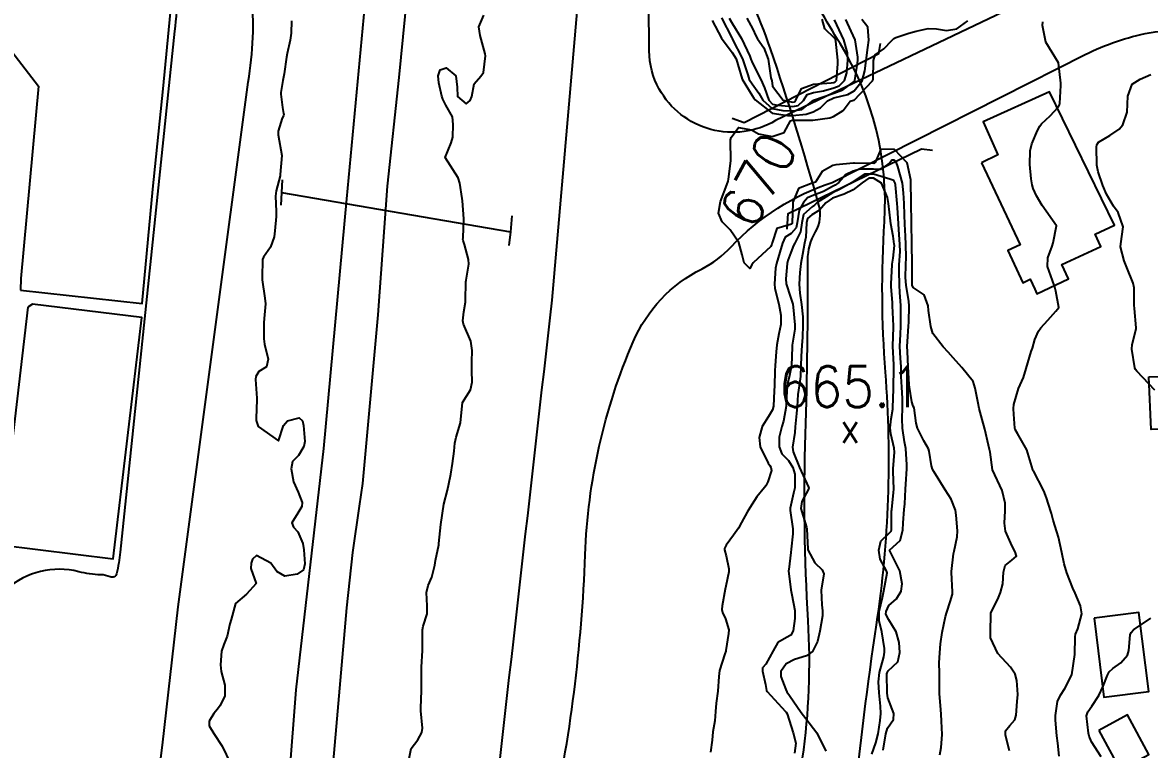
# Model space of a CAD drawing. Header units: metres. Extents: x 298520 to 308411, y 7433745 to 7450750.
# Drawn here: x 300379 to 300489.4, y 7445862.3 to 7445933.6 of the extents above; entities that cross this region are included whole.
import ezdxf
from ezdxf.enums import TextEntityAlignment as Align

# ---------------------------------------------------------------- set-up
doc = ezdxf.new("R2010")
doc.units = ezdxf.units.M
doc.header["$LTSCALE"] = 10
for name, color, linetype in [('Cotas', 45, 'Continuous'), ('Curvas de Nivel 1m', 11, 'Continuous'), ('Curvas de Nivel 5m', 15, 'Continuous'), ('Edificações', 30, 'Continuous'), ('Hidrografia', 140, 'Continuous'), ('Linha Férrea', 251, 'TRACKS'), ('Pontes e viadutos', 190, 'Continuous'), ('Pontos Cotados', 45, 'Continuous'), ('Pórtico', 62, 'Continuous'), ('Vias Primárias', 230, 'Continuous')]:
    doc.layers.add(name, color=color, linetype=linetype)
doc.styles.add('Style-STANDARD', font='STANDARD.shx')
doc.linetypes.add('TRACKS', pattern='A,0.15,[130,ltypeshp.shx,S=0.25,R=0,X=0,Y=0],0.15', length=0.3)

# ---------------------------------------------------------------- blocks, each defined once
blk = doc.blocks.new('ELVTXT_19')
at = {"layer": 'Pontos Cotados', "linetype": 'Continuous', "style": 'Style-STANDARD'}
for s, height, p in [('665.1', 4, (0, 4)), ('x', 3, (0, 0))]:
    blk.add_text(s, height=height, dxfattribs=at).set_placement(p, align=Align.MIDDLE_CENTER)

msp = doc.modelspace()

# ---------------------------------------------------------------- linework, layer by layer
at = {"layer": 'Curvas de Nivel 1m', "flags": 128}
for points, elevation in [([(300416.81, 7445861.25), (300417.04, 7445862.4), (300417.68, 7445863.25), (300418.09, 7445863.99), (300418.14, 7445864.39), (300417.99, 7445866.11), (300417.98, 7445866.39), (300418.06, 7445868.06), (300418.06, 7445868.39), (300418.03, 7445870.12), (300418.04, 7445870.39), (300418.15, 7445872.02), (300418.16, 7445872.39), (300418.15, 7445874.04), (300418.21, 7445874.39), (300418.59, 7445875.62), (300418.61, 7445876.38), (300418.54, 7445877.7), (300418.7, 7445878.38), (300419.06, 7445879.19), (300419.36, 7445880.38), (300419.43, 7445880.83), (300419.73, 7445882.37), (300419.76, 7445882.52), (300419.93, 7445884.37), (300420.25, 7445886.37), (300420.58, 7445887.75), (300420.74, 7445888.36), (300420.93, 7445889.29), (300421.09, 7445890.35), (300421.24, 7445891.57), (300421.3, 7445892.35), (300421.44, 7445892.94), (300421.86, 7445894.34), (300422.07, 7445896.34), (300422.85, 7445897.57), (300423.02, 7445898.33), (300422.99, 7445899.46), (300422.99, 7445900.33), (300423.02, 7445901.44), (300422.87, 7445902.33), (300422.17, 7445904.01), (300422.1, 7445904.34), (300422.18, 7445905.23), (300422.35, 7445906.18), (300422.37, 7445906.34), (300422.4, 7445908.15), (300422.42, 7445908.34), (300422.69, 7445909.88), (300422.66, 7445910.34), (300422.26, 7445911.82), (300422.14, 7445912.22), (300422.11, 7445912.34), (300422.12, 7445912.49), (300422.19, 7445914.34), (300422.06, 7445916.09), (300422.03, 7445916.34), (300421.81, 7445917.83), (300421.63, 7445918.35), (300420.36, 7445920.36), (300420.95, 7445921.78), (300421.1, 7445922.35), (300421.16, 7445923.59), (300421.09, 7445924.35), (300420.42, 7445925.48), (300420.12, 7445926.06), (300420.03, 7445926.37), (300419.76, 7445927.68), (300419.68, 7445928.37), (300419.88, 7445928.95), (300420.46, 7445929.16), (300421.41, 7445928.35), (300421.54, 7445927.25), (300421.58, 7445926.35), (300422.43, 7445925.6), (300422.83, 7445925.93), (300422.97, 7445926.33), (300423.2, 7445927.58), (300423.87, 7445928.33), (300424.11, 7445928.68), (300424.32, 7445930.32), (300424.28, 7445930.52), (300423.78, 7445932.33), (300423.67, 7445933.17), (300424.15, 7445934.32)], 669), ([(300405.3, 7445933.76), (300405.27, 7445932.54), (300405.17, 7445931.87), (300404.88, 7445930.55), (300404.83, 7445930.2), (300404.58, 7445928.56), (300404.45, 7445927.9), (300404.26, 7445926.74), (300404.26, 7445926.56), (300404.42, 7445925.25), (300404.53, 7445924.68), (300404.55, 7445924.56), (300404.52, 7445924.45), (300404.41, 7445924.21), (300404.01, 7445922.94), (300404, 7445922.56), (300404.36, 7445920.56), (300404.21, 7445918.68), (300404.19, 7445918.56), (300403.79, 7445917.1), (300403.73, 7445916.57), (300403.8, 7445915.06), (300403.81, 7445914.56), (300403.69, 7445913.15), (300403.6, 7445912.57), (300403.25, 7445911.57), (300402.56, 7445910.58), (300402.46, 7445910.36), (300402.42, 7445908.58), (300402.43, 7445908.37), (300402.7, 7445906.57), (300402.77, 7445905.99), (300402.62, 7445904.58), (300402.6, 7445904.15), (300402.61, 7445902.58), (300402.67, 7445902.04), (300403.01, 7445900.57), (300402.85, 7445899.84), (300402.11, 7445899.38), (300401.81, 7445898.87), (300401.78, 7445898.58), (300401.91, 7445896.75), (300401.92, 7445896.58), (300401.86, 7445894.78), (300401.86, 7445894.58), (300402.04, 7445893.97), (300404.02, 7445892.56), (300404.52, 7445894.08), (300404.93, 7445894.55), (300406.06, 7445894.84), (300406.4, 7445894.53), (300406.5, 7445894.07), (300406.6, 7445892.52), (300406.53, 7445892.01), (300406.01, 7445891.12), (300405.42, 7445890.54), (300405.29, 7445889.84), (300405.51, 7445888.54), (300405.97, 7445887.55), (300406.34, 7445886.53), (300406.33, 7445886.15), (300405.94, 7445885.47), (300405.35, 7445884.54), (300405.5, 7445884.11), (300405.92, 7445883.64), (300406.43, 7445882.52), (300406.53, 7445881.9), (300406.61, 7445880.52), (300406.49, 7445879.91), (300405.87, 7445879.51), (300404.64, 7445879.31), (300403.87, 7445879.76), (300403.28, 7445880.57), (300401.89, 7445881.34), (300401.5, 7445880.97), (300401.36, 7445880.59), (300401.33, 7445880.04), (300401.86, 7445878.58), (300400.89, 7445877.55), (300399.83, 7445876.61), (300399.39, 7445875.04), (300399.28, 7445874.62), (300399, 7445873.42), (300398.68, 7445872.62), (300398.45, 7445871.95), (300398.34, 7445870.62), (300398.43, 7445869.95), (300398.76, 7445868.62), (300398.77, 7445867.58), (300398.31, 7445866.62), (300398.06, 7445866.27), (300397.71, 7445865.84), (300397.23, 7445865.1), (300397.25, 7445864.63), (300397.69, 7445863.87), (300398.52, 7445862.62), (300399.32, 7445860.94)], 669), ([(300446.52, 7445933.79), (300447.44, 7445932.04), (300448.49, 7445930.65), (300448.87, 7445930.03), (300449.04, 7445929.46), (300449.45, 7445928.02), (300450.44, 7445926.44), (300450.61, 7445926.18), (300450.74, 7445926.01), (300452.41, 7445924.71), (300453.91, 7445924.46), (300454.41, 7445924.48), (300455.75, 7445924.61), (300456.42, 7445924.82), (300457.14, 7445925.21), (300457.84, 7445925.92), (300458.44, 7445926.19), (300459.81, 7445926.53), (300460.44, 7445926.9), (300461.22, 7445927.88), (300461.5, 7445928.84), (300461.6, 7445929.87), (300461.78, 7445931.15), (300461.87, 7445931.87), (300461.77, 7445933.12), (300461.18, 7445933.88)], 669), ([(300447.45, 7445934.04), (300448.45, 7445932.09), (300448.48, 7445932.03), (300448.5, 7445931.99), (300449.5, 7445930.02), (300450.01, 7445928.47), (300450.16, 7445928.01), (300450.45, 7445927.58), (300451.1, 7445926.66), (300451.49, 7445925.99), (300452.42, 7445925.15), (300453.44, 7445924.95), (300454.42, 7445924.92), (300455.3, 7445925.07), (300456.41, 7445925.94), (300456.46, 7445925.97), (300458.44, 7445926.65), (300459.34, 7445927), (300460.45, 7445927.79), (300460.51, 7445927.89), (300460.76, 7445929.61), (300460.79, 7445929.89), (300460.8, 7445930.2), (300460.53, 7445931.89), (300460.53, 7445931.91), (300460.5, 7445931.95), (300459.63, 7445933.9)], 668), ([(300448.18, 7445934.03), (300448.52, 7445933.45), (300449.41, 7445932.02), (300450.22, 7445930.28), (300450.32, 7445930.01), (300450.48, 7445929.61), (300451.28, 7445928), (300451.65, 7445927.2), (300452.07, 7445925.99), (300452.43, 7445925.59), (300452.93, 7445925.47), (300454.42, 7445925.36), (300454.94, 7445925.44), (300455.46, 7445925.95), (300455.84, 7445926.54), (300456.44, 7445926.74), (300457.42, 7445926.9), (300458.45, 7445927.19), (300458.96, 7445927.39), (300459.49, 7445927.9), (300459.71, 7445928.65), (300459.81, 7445929.9), (300459.77, 7445930.62), (300459.43, 7445931.9), (300458.52, 7445933.86)], 667), ([(300449.93, 7445934.02), (300450.51, 7445932.95), (300450.79, 7445932.29), (300450.97, 7445932), (300451.6, 7445931.1), (300452.02, 7445929.99), (300452.26, 7445928.17), (300452.34, 7445927.98), (300452.36, 7445927.89), (300452.45, 7445927.35), (300453.49, 7445925.97), (300454.43, 7445925.78), (300454.59, 7445925.8), (300454.72, 7445925.96), (300455.27, 7445927.13), (300456.45, 7445927.53), (300458.2, 7445927.67), (300458.45, 7445927.72), (300458.58, 7445927.78), (300458.7, 7445927.91), (300458.84, 7445929.55), (300458.83, 7445929.91), (300458.65, 7445931.76), (300458.61, 7445931.91), (300458.5, 7445932.06), (300457.56, 7445932.97), (300457.32, 7445933.92)], 666), ([(300480.54, 7445861.64), (300480.39, 7445862.93), (300480.29, 7445863.64), (300480.18, 7445865.17), (300480.18, 7445865.65), (300480.36, 7445867.01), (300480.66, 7445867.64), (300481.09, 7445868.29), (300481.76, 7445869.63), (300482.07, 7445871.63), (300482.09, 7445873.34), (300482.13, 7445873.63), (300482.34, 7445874.14), (300482.75, 7445875.62), (300482.61, 7445876.39), (300482.08, 7445877.63), (300481.86, 7445878.14), (300481.27, 7445879.64), (300481.01, 7445880.52), (300480.79, 7445881.64), (300480.45, 7445883.12), (300480.29, 7445883.65), (300479.94, 7445884.78), (300479.76, 7445885.46), (300479.7, 7445885.65), (300479.28, 7445886.98), (300479.03, 7445887.66), (300478, 7445889.62), (300477.97, 7445889.68), (300477.95, 7445889.73), (300477.36, 7445891.69), (300476.44, 7445893.3), (300476.2, 7445893.7), (300476.17, 7445893.82), (300476.07, 7445895.19), (300476.04, 7445895.7), (300476.04, 7445895.73), (300476.08, 7445896.12), (300476.55, 7445897.69), (300477.03, 7445898.77), (300477.3, 7445899.68), (300477.79, 7445901.33), (300477.91, 7445901.67), (300478.15, 7445902.51), (300478.49, 7445903.33), (300478.72, 7445903.66), (300479.41, 7445904.42), (300480.19, 7445905.29), (300480.37, 7445905.47), (300480.5, 7445905.65), (300480.21, 7445907.25), (300480.1, 7445907.65), (300480.02, 7445907.85), (300479.38, 7445909.66), (300479.41, 7445910.5), (300479.83, 7445911.65), (300479.94, 7445911.98), (300480.28, 7445913.65), (300478.86, 7445915.66), (300478.32, 7445916.6), (300477.98, 7445917.33), (300477.88, 7445917.68), (300477.77, 7445918.25), (300477.64, 7445919.68), (300477.7, 7445921.01), (300477.86, 7445921.68), (300478.4, 7445923), (300478.63, 7445923.44), (300478.8, 7445923.67), (300479.63, 7445924.44), (300480.43, 7445925.28), (300480.56, 7445925.52), (300480.59, 7445925.65), (300480.68, 7445927.41), (300480.7, 7445927.65), (300480.47, 7445929.65), (300479.21, 7445931.66), (300478.89, 7445933.29), (300478.94, 7445933.67)], 671), ([(300489.89, 7445897.53), (300488.12, 7445899.39), (300488, 7445899.56), (300487.95, 7445899.74), (300487.65, 7445901.56), (300487.69, 7445902.03), (300488.07, 7445903.56), (300488.08, 7445903.65), (300487.9, 7445905.56), (300487.89, 7445905.87), (300487.86, 7445907.56), (300487.77, 7445908.02), (300487.16, 7445909.57), (300486.88, 7445910.21), (300486.53, 7445911.58), (300486.58, 7445911.89), (300486.81, 7445913.57), (300486.3, 7445914.95), (300485.86, 7445915.58), (300485.16, 7445916.76), (300484.8, 7445917.6), (300484.35, 7445918.96), (300484.23, 7445919.6), (300484.18, 7445921.4), (300484.21, 7445921.6), (300484.39, 7445921.86), (300485.48, 7445922.5), (300486.4, 7445923.14), (300486.77, 7445923.57), (300487.2, 7445924.79), (300487.23, 7445925.57), (300487.24, 7445926.36), (300487.67, 7445927.56), (300488.46, 7445928.03), (300489.52, 7445928.48)], 672), ([(300468.83, 7445861.78), (300468.95, 7445862.51), (300469.07, 7445863.78), (300469.01, 7445865.08), (300468.97, 7445865.78), (300468.89, 7445866.62), (300468.79, 7445867.78), (300468.81, 7445868.84), (300468.8, 7445869.78), (300468.78, 7445870.79), (300468.84, 7445871.78), (300468.91, 7445872.67), (300469.05, 7445873.78), (300469.4, 7445875.34), (300469.51, 7445875.77), (300469.84, 7445876.78), (300470.07, 7445877.55), (300470.09, 7445877.77), (300469.99, 7445879.66), (300469.99, 7445879.77), (300470.18, 7445881.49), (300470.23, 7445881.77), (300470.52, 7445883.17), (300470.55, 7445883.76), (300470.44, 7445885.27), (300470.37, 7445885.77), (300469.96, 7445886.86), (300469.35, 7445887.78), (300468.23, 7445889.55), (300468.1, 7445889.79), (300468.01, 7445890.12), (300467.79, 7445891.56), (300467.71, 7445891.79), (300467.26, 7445892.58), (300466.66, 7445893.81), (300466.53, 7445894.29), (300466.31, 7445895.82), (300466.23, 7445895.98), (300466.08, 7445896.41), (300465.85, 7445897.82), (300465.83, 7445898.09), (300465.73, 7445899.82), (300465.66, 7445901.34), (300465.64, 7445901.83), (300465.66, 7445902.31), (300465.77, 7445903.82), (300465.79, 7445904.21), (300465.84, 7445905.82), (300465.8, 7445906.22), (300465.53, 7445907.83), (300465.48, 7445908.58), (300465.5, 7445909.83), (300465.52, 7445910.56), (300465.51, 7445911.83), (300465.47, 7445912.63), (300465.42, 7445913.83), (300465.38, 7445914.74), (300465.33, 7445915.83), (300465.28, 7445916.88), (300465.16, 7445917.83), (300464.73, 7445919.47), (300464.59, 7445919.84), (300464.37, 7445920.08), (300464.13, 7445920.08), (300463.95, 7445919.84), (300463.03, 7445919.17), (300462.35, 7445919.2), (300461.03, 7445919.2), (300460.35, 7445919.01), (300459.59, 7445918.65), (300458.94, 7445917.9), (300458.59, 7445917.64), (300458.33, 7445917.51), (300457.43, 7445917.03), (300456.32, 7445916.61), (300455.86, 7445916.4), (300455.47, 7445915.95), (300455.06, 7445915.19), (300454.85, 7445913.95), (300454.77, 7445913.47), (300454.28, 7445912.9), (300453.69, 7445912.54), (300453.43, 7445911.97), (300453.16, 7445911.06), (300452.82, 7445909.97), (300452.72, 7445909.49), (300452.63, 7445907.98), (300452.68, 7445907.5), (300453.06, 7445905.97), (300453.26, 7445904.89), (300453.25, 7445903.97), (300453.06, 7445903.07), (300452.87, 7445901.97), (300452.81, 7445901.3), (300452.69, 7445899.97), (300452.65, 7445899.44), (300452.62, 7445897.97), (300452.61, 7445897.46), (300452.53, 7445895.98), (300452.44, 7445895.6), (300452.06, 7445894.97), (300451.41, 7445893.99), (300451.13, 7445892.91), (300451.24, 7445892), (300452.01, 7445890.37), (300452.16, 7445890.15), (300452.27, 7445889.99), (300452.33, 7445889.65), (300451.98, 7445888.55), (300451.79, 7445888.17), (300451.65, 7445887.99), (300450.9, 7445887.07), (300450.21, 7445886.01), (300450.11, 7445885.85), (300449.95, 7445885.57), (300449.4, 7445884.56), (300449.09, 7445884.02), (300448.63, 7445883.31), (300447.91, 7445882.33), (300447.79, 7445882.15), (300447.74, 7445882.03), (300447.73, 7445881.87), (300447.9, 7445881.29), (300448.17, 7445880.03), (300448.17, 7445879.73), (300447.87, 7445878.32), (300447.8, 7445878.03), (300447.49, 7445876.38), (300447.47, 7445876.04), (300447.53, 7445875.73), (300447.82, 7445875.12), (300448.16, 7445874.03), (300448.14, 7445873.69), (300447.87, 7445872.03), (300447.86, 7445871.96), (300447.78, 7445871.69), (300447.26, 7445870.04), (300447.17, 7445869.45), (300447.09, 7445868.04), (300446.91, 7445866.86), (300446.86, 7445866.04), (300446.79, 7445865.13), (300446.59, 7445864.05), (300446.52, 7445863.21), (300446.37, 7445862.05)], 669), ([(300463.29, 7445862.23), (300463.54, 7445863.84), (300463.7, 7445864.41), (300464.3, 7445865.25), (300464.31, 7445865.83), (300463.74, 7445867.38), (300463.67, 7445867.84), (300463.65, 7445869.73), (300463.67, 7445869.84), (300463.76, 7445870.03), (300464.71, 7445870.9), (300464.9, 7445871.83), (300464.84, 7445872.79), (300464.57, 7445873.83), (300463.82, 7445875.02), (300463.55, 7445875.57), (300463.56, 7445875.84), (300463.84, 7445876.43), (300464.59, 7445877.08), (300465.03, 7445877.83), (300465.15, 7445878.54), (300464.92, 7445879.83), (300463.9, 7445881.84), (300464.94, 7445882.8), (300465.21, 7445883.83), (300465.24, 7445884.53), (300465.35, 7445885.83), (300465.4, 7445886.38), (300465.48, 7445887.82), (300465.49, 7445888.31), (300465.6, 7445889.82), (300465.61, 7445890.22), (300465.5, 7445891.83), (300465.38, 7445892.48), (300465.16, 7445893.83), (300465.15, 7445894.74), (300465.19, 7445895.83), (300465.17, 7445896.74), (300465.1, 7445897.83), (300465.06, 7445898.87), (300465.03, 7445899.83), (300464.98, 7445900.68), (300464.93, 7445901.83), (300464.98, 7445903.02), (300465.01, 7445903.83), (300465.01, 7445905), (300465.01, 7445905.83), (300464.93, 7445907.11), (300464.87, 7445907.83), (300464.84, 7445909.23), (300464.86, 7445909.83), (300464.94, 7445911.15), (300464.93, 7445911.83), (300464.81, 7445913.3), (300464.78, 7445913.84), (300464.69, 7445915.46), (300464.66, 7445915.84), (300464.5, 7445917.67), (300464.47, 7445917.84), (300464.34, 7445918.09), (300463.95, 7445918.23), (300462.35, 7445918.72), (300461.5, 7445918.72), (300460.33, 7445917.96), (300460.3, 7445917.93), (300460.24, 7445917.89), (300459.01, 7445917.22), (300458.32, 7445916.9), (300456.83, 7445915.93), (300456.55, 7445915.69), (300456.31, 7445915.52), (300455.49, 7445914.75), (300455.31, 7445913.95), (300455.18, 7445913.05), (300454.64, 7445911.96), (300454.51, 7445911.71), (300454.25, 7445911.03), (300453.94, 7445910.27), (300453.87, 7445909.96), (300453.74, 7445908.45), (300453.78, 7445907.96), (300454.2, 7445906.67), (300454.42, 7445905.96), (300454.47, 7445905.68), (300454.63, 7445903.96), (300454.61, 7445903.51), (300454.37, 7445901.96), (300454.35, 7445901.75), (300454.29, 7445899.96), (300454.28, 7445899.8), (300454.11, 7445898.98), (300453.91, 7445898.15), (300453.88, 7445897.96), (300453.79, 7445896.25), (300453.77, 7445895.96), (300453.52, 7445894.51), (300453.35, 7445893.97), (300453.08, 7445892.92), (300453.08, 7445891.97), (300453.36, 7445891.31), (300454.01, 7445890.63), (300454.42, 7445889.96), (300454.63, 7445889.32), (300454.63, 7445887.95), (300454.5, 7445887.43), (300454.16, 7445885.96), (300454.16, 7445885.74), (300454.43, 7445883.96), (300454.43, 7445883.45), (300454.26, 7445881.96), (300454.23, 7445881.63), (300454.03, 7445879.96), (300454.02, 7445879.82), (300454.25, 7445877.96), (300454.34, 7445877.47), (300454.62, 7445875.95), (300454.62, 7445875.16), (300454.46, 7445873.95), (300454.24, 7445873.52), (300453.8, 7445873.3), (300452.96, 7445872.8), (300452.5, 7445871.98), (300451.77, 7445870.69), (300451.46, 7445870.3), (300451.46, 7445869.99), (300451.75, 7445868.68), (300451.85, 7445868.09), (300451.9, 7445867.99), (300453.71, 7445866.05), (300453.78, 7445865.96), (300453.86, 7445865.81), (300454.45, 7445863.95), (300454.71, 7445862.92), (300454.58, 7445861.95)], 668), ([(300462.16, 7445861.86), (300462.57, 7445862.96), (300462.79, 7445863.85), (300462.99, 7445865.14), (300463.05, 7445865.85), (300463.01, 7445866.57), (300462.89, 7445867.85), (300462.83, 7445868.93), (300462.92, 7445869.85), (300463.33, 7445871.39), (300463.42, 7445871.85), (300463.42, 7445872.22), (300463.16, 7445873.85), (300462.9, 7445874.93), (300462.9, 7445875.85), (300463.2, 7445877.21), (300463.34, 7445877.85), (300463.66, 7445879.62), (300463.61, 7445879.84), (300463, 7445880.96), (300462.87, 7445881.86), (300463.05, 7445882.72), (300463.93, 7445883.59), (300464.06, 7445883.71), (300464.09, 7445883.84), (300464.11, 7445885.68), (300464.13, 7445885.84), (300464.3, 7445887.51), (300464.31, 7445887.84), (300464.26, 7445889.57), (300464.27, 7445889.84), (300464.38, 7445891.47), (300464.35, 7445891.84), (300464.04, 7445893.25), (300463.97, 7445893.84), (300464.06, 7445894.74), (300464.22, 7445895.69), (300464.23, 7445895.84), (300464.29, 7445897.63), (300464.3, 7445897.84), (300464.34, 7445899.62), (300464.33, 7445899.84), (300464.32, 7445900.03), (300464.23, 7445901.84), (300464.29, 7445903.72), (300464.29, 7445903.84), (300464.21, 7445905.82), (300464.21, 7445905.84), (300464.2, 7445906.1), (300464.06, 7445907.69), (300464.06, 7445907.84), (300464.08, 7445907.98), (300464.16, 7445909.84), (300464.17, 7445909.91), (300464.25, 7445910.47), (300464.38, 7445911.72), (300464.37, 7445911.84), (300464.27, 7445912.63), (300464.04, 7445913.84), (300463.99, 7445914.14), (300463.8, 7445915.85), (300463.72, 7445916.44), (300463.13, 7445917.85), (300462.34, 7445918.32), (300461.89, 7445918.32), (300461.21, 7445917.88), (300460.33, 7445917.17), (300459.47, 7445916.75), (300458.32, 7445916.37), (300457.67, 7445915.92), (300457.05, 7445915.18), (300456.29, 7445914.73), (300455.86, 7445914.37), (300455.77, 7445913.95), (300455.69, 7445912.53), (300455.58, 7445911.95), (300455.37, 7445910.83), (300455.2, 7445909.95), (300455.1, 7445909.08), (300455.05, 7445907.95), (300455.11, 7445907.05), (300455.28, 7445905.95), (300455.4, 7445904.73), (300455.42, 7445903.95), (300455.38, 7445902.72), (300455.31, 7445901.95), (300455.25, 7445900.83), (300455.23, 7445899.95), (300455.17, 7445898.89), (300455.04, 7445897.95), (300454.93, 7445897.11), (300454.84, 7445895.95), (300454.78, 7445895.24), (300454.67, 7445893.95), (300454.61, 7445893.39), (300454.4, 7445891.96), (300454.46, 7445891.51), (300455.09, 7445889.95), (300455.97, 7445888.03), (300456, 7445887.94), (300455.97, 7445887.85), (300455.3, 7445886.61), (300455.23, 7445885.95), (300455.76, 7445884.11), (300455.81, 7445883.94), (300455.89, 7445881.96), (300455.89, 7445881.94), (300455.9, 7445881.87), (300456.58, 7445880.62), (300457.32, 7445879.92), (300457.48, 7445879.52), (300457.22, 7445877.92), (300457.26, 7445876.5), (300457.34, 7445875.92), (300457.34, 7445875.43), (300457.09, 7445873.92), (300456.84, 7445872.89), (300456.37, 7445871.93), (300455.78, 7445871.5), (300454.58, 7445871.14), (300453.77, 7445870.72), (300453.27, 7445869.97), (300453.24, 7445869.45), (300453.75, 7445868.18), (300453.85, 7445867.96), (300454.1, 7445867.6), (300455.25, 7445865.94), (300455.71, 7445865.34), (300456.77, 7445863.93), (300457.67, 7445862.13)], 667), ([(300484.63, 7445861.6), (300483.68, 7445863.07), (300483.46, 7445863.61), (300483.39, 7445863.92), (300483.2, 7445865.62), (300483.32, 7445866.01), (300483.72, 7445866.56), (300484.4, 7445867.6), (300484.83, 7445868.51), (300485.26, 7445869.59), (300485.43, 7445869.92), (300485.77, 7445870.24), (300486.56, 7445870.79), (300487.22, 7445871.57), (300487.35, 7445872.01), (300487.49, 7445873.56), (300487.58, 7445873.79), (300487.82, 7445874.04), (300489.5, 7445875.2)], 672)]:
    msp.add_lwpolyline(points, dxfattribs=dict(at, elevation=elevation))
at = {"layer": 'Curvas de Nivel 5m', "elevation": 670, "flags": 128}
msp.add_lwpolyline([(300475.67, 7445862.17), (300475.27, 7445863.7), (300475.26, 7445864.14), (300475.7, 7445864.67), (300476.18, 7445865.22), (300476.3, 7445865.69), (300476.4, 7445867.02), (300476.47, 7445867.69), (300476.37, 7445869.08), (300476.2, 7445869.7), (300475.77, 7445870.38), (300474.5, 7445871.71), (300473.81, 7445873.26), (300473.79, 7445873.72), (300473.83, 7445875.72), (300474.5, 7445877.06), (300474.79, 7445877.71), (300475.01, 7445878.56), (300475.08, 7445879.71), (300475.25, 7445880.34), (300475.89, 7445880.88), (300476.35, 7445881.25), (300476.23, 7445881.7), (300475.91, 7445882.26), (300475.27, 7445883.71), (300475.16, 7445884.49), (300475.23, 7445885.71), (300475.22, 7445886.45), (300474.94, 7445887.71), (300474, 7445889.72), (300473.75, 7445891.45), (300473.69, 7445891.72), (300473.6, 7445892.16), (300473.24, 7445893.73), (300472.97, 7445894.65), (300472.7, 7445895.74), (300472.6, 7445896.26), (300472.31, 7445897.75), (300472.1, 7445898.38), (300470.99, 7445899.76), (300470.13, 7445900.71), (300469.64, 7445901.27), (300469.16, 7445901.78), (300468.16, 7445903.11), (300467.96, 7445903.79), (300467.73, 7445905.34), (300467.7, 7445905.8), (300467.3, 7445906.9), (300466.21, 7445907.61), (300466.13, 7445907.82), (300466.12, 7445907.91), (300466.12, 7445909.82), (300466.12, 7445909.95), (300466.1, 7445911.82), (300466.09, 7445911.99), (300466.07, 7445913.82), (300466.07, 7445914.04), (300466.01, 7445915.82), (300466.01, 7445916.13), (300465.99, 7445917.82), (300465.99, 7445918.18), (300465.64, 7445919.83), (300464.38, 7445921.15), (300463.05, 7445921.18), (300462.51, 7445919.86), (300462.44, 7445919.79), (300462.36, 7445919.78), (300460.46, 7445919.79), (300460.36, 7445919.79), (300458.63, 7445919.63), (300458.36, 7445919.58), (300457.29, 7445918.99), (300456.64, 7445917.94), (300456.33, 7445917.83), (300454.97, 7445917.31), (300454.44, 7445915.96), (300454.43, 7445915.84), (300454.38, 7445913.96), (300454.37, 7445913.88), (300454.29, 7445913.81), (300452.87, 7445913.39), (300452.4, 7445911.98), (300452.38, 7445911.86), (300452.26, 7445911.63), (300450.54, 7445910.01), (300450.42, 7445909.83), (300450.23, 7445909.47), (300449.67, 7445910.02), (300449.45, 7445910.82), (300449.14, 7445912.02), (300448.28, 7445913.27), (300447.51, 7445914.04), (300447.15, 7445914.89), (300447.35, 7445916.04), (300447.97, 7445917.68), (300448.09, 7445918.03), (300448.13, 7445918.24), (300448.36, 7445920.03), (300448.32, 7445922.03), (300448.32, 7445922.09), (300448.39, 7445922.33), (300449.12, 7445923.3), (300450.39, 7445923.07), (300451.08, 7445922.69), (300452.39, 7445922.41), (300453.57, 7445922.79), (300454.2, 7445923.96), (300454.35, 7445924.01), (300454.4, 7445924.02), (300456.32, 7445924.03), (300456.4, 7445924.03), (300458.07, 7445924.25), (300458.41, 7445924.36), (300459.35, 7445924.97), (300460.06, 7445925.89), (300460.36, 7445925.97), (300460.43, 7445925.99), (300462.25, 7445927.86), (300462.31, 7445928.01), (300462.34, 7445929.86), (300462.49, 7445930.41), (300463.34, 7445931.01), (300464.13, 7445931.84), (300464.31, 7445932.03), (300464.51, 7445932.12), (300465.8, 7445932.54), (300466.51, 7445932.75), (300467.7, 7445932.99), (300468.51, 7445932.97), (300469.49, 7445932.81), (300470.51, 7445932.97), (300471.57, 7445933.75)], dxfattribs=at)
at = {"layer": 'Edificações'}
for points in [[(300378.77, 7445907.33), (300390.68, 7445906.05), (300391.73, 7445917.24), (300392.75, 7445927.08), (300393.77, 7445937.99), (300393.83, 7445939.63), (300362.23, 7445942.65), (300361.23, 7445932.33), (300377.89, 7445930.74), (300380.52, 7445927.35), (300378.78, 7445908.5)], [(300472.93, 7445919.82), (300476.7, 7445911.79), (300475.5, 7445911.23), (300476.98, 7445908.08), (300477.69, 7445908.42), (300478.14, 7445907.44), (300478.35, 7445907), (300481.45, 7445908.45), (300480.8, 7445909.85), (300484.62, 7445911.64), (300484.06, 7445912.84), (300485.95, 7445913.73), (300479.58, 7445926.78), (300473.07, 7445923.86), (300474.53, 7445920.61)], [(300379.48, 7445905.68), (300376.76, 7445882.39), (300387.84, 7445881), (300390.64, 7445904.66), (300379.94, 7445905.97)], [(300489.32, 7445898.84), (300513.92, 7445899.68), (300514.06, 7445895.63), (300503.01, 7445894.68), (300503.32, 7445891.79), (300512.24, 7445892.69), (300512.49, 7445887.65), (300513.12, 7445887.68), (300513.3, 7445884.07), (300497.02, 7445882.23), (300495.65, 7445893.91), (300489.55, 7445893.69)], [(300483.94, 7445875.2), (300484.89, 7445867.44), (300489.3, 7445867.99), (300488.34, 7445875.75)], [(300484.41, 7445864.18), (300486.51, 7445860.31), (300489.32, 7445861.83), (300487.21, 7445865.71)]]:
    msp.add_lwpolyline(points, close=True, dxfattribs=at)
at = {"layer": 'Hidrografia'}
for points in [[(300472.31, 7446005.46, 0.170394), (300456.83, 7445991.32, -0.051949), (300450.98, 7445982.7, 0.143014), (300446.85, 7445973.36, 0.038247), (300446.41, 7445965.51), (300445.52, 7445950.73, 0.146013), (300447.92, 7445940.49, -0.048014), (300452.21, 7445931, -0.013537), (300456.96, 7445915.68, -0.204976), (300456.62, 7445913.06, 0.135506), (300455.87, 7445910.3, -0.008798), (300455.64, 7445893.22, 0.02278), (300455.9, 7445874.95, -0.049895), (300455.36, 7445861.45, 0.002343), (300450.82, 7445827.97, 0.034785)], [(300459.06, 7445839.11, -0.023822), (300462.63, 7445874.53, 0.05637), (300463.51, 7445899.29, -0.035109), (300463.41, 7445914.06, 0.154767), (300459.06, 7445931.52, -0.015581), (300455.19, 7445938.3, -0.124065), (300453.06, 7445946.93, 0.007275), (300452.95, 7445958.5, -0.057812), (300454.16, 7445971.72, -0.070307), (300457.79, 7445981.73, 0.007449), (300463.16, 7445992.23, -0.203964), (300471.2, 7445999.14, 0.010863), (300483.33, 7446003.3, 0.015377)]]:
    msp.add_lwpolyline(points, format="xyb", dxfattribs=at)
at = {"layer": 'Linha Férrea', "flags": 128}
for points in [[(298729.26, 7450749.95), (298734.81, 7450730.65), (298742.34, 7450703.45), (298750.12, 7450676.24), (298757.89, 7450649.2), (298765.19, 7450623.71), (298769.98, 7450606.42), (298776.49, 7450583.29), (298783.06, 7450560.25), (298788.16, 7450542.21), (298793.82, 7450521.58), (298798.12, 7450506.61), (298804.39, 7450484.42), (298809.29, 7450466.84), (298814.55, 7450448.86), (298819.56, 7450431.22), (298826.27, 7450408.65), (298831.93, 7450389.31), (298837.13, 7450370.78), (298842.09, 7450352.4), (298847.8, 7450331.82), (298852.15, 7450316.41), (298858.34, 7450294.77), (298862.97, 7450278.96), (298867.95, 7450260.09), (298870.92, 7450249.95), (298873.72, 7450238.98), (298878.36, 7450222.7), (298882.03, 7450210.36), (298885.6, 7450197.65), (298890.19, 7450181.05), (298894.64, 7450166.01), (298898.99, 7450149.81), (298904.36, 7450131.79), (298908.12, 7450117.71), (298911.93, 7450103.95), (298916.1, 7450089.04), (298920.55, 7450073.4), (298923.21, 7450064.32), (298926.47, 7450052.58), (298930.32, 7450038.96), (298934.72, 7450023.22), (298938.25, 7450011.62), (298941.51, 7449999.19), (298944.4, 7449989.65), (298947.7, 7449977.68), (298952.33, 7449961.49), (298956.97, 7449946.58), (298961.92, 7449929.02), (298965.91, 7449915.26), (298970.08, 7449900.9), (298973.94, 7449887.79), (298977.79, 7449874.85), (298981.55, 7449862.47), (298986.37, 7449847.2), (298989.85, 7449836.37), (298994.58, 7449822.34), (298999.44, 7449807.29), (299004.07, 7449794.27), (299008.7, 7449781.66), (299013.06, 7449770.33), (299018.29, 7449757.72), (299022.32, 7449748.04), (299026.82, 7449737.63), (299031.86, 7449726.85), (299036.81, 7449716.9), (299043.1, 7449705.2), (299047.82, 7449696.53), (299054.33, 7449685.57), (299060.66, 7449675.85), (299069.47, 7449663.1), (299077.54, 7449652.87), (299085.43, 7449643.34), (299089.83, 7449637.78), (299098.73, 7449628.56), (299107.99, 7449618.79), (299117.44, 7449610.03), (299127.08, 7449601.22), (299138.45, 7449591.78), (299150.41, 7449582.65), (299162.78, 7449573.98), (299174, 7449567), (299185.96, 7449560.3), (299199.7, 7449553.22), (299213.25, 7449547.02), (299227.03, 7449541.5), (299242, 7449536.52), (299258.42, 7449531.83), (299277.22, 7449527.81), (299295.93, 7449525.03), (299311.59, 7449523.57), (299326.88, 7449522.88), (299340.97, 7449522.75), (299353.57, 7449523.11), (299369.27, 7449524.07), (299382.83, 7449525.21), (299396.61, 7449526.72), (299414.18, 7449529.5), (299430.97, 7449532.6), (299440.14, 7449534.84), (299451.09, 7449537.49), (299469.67, 7449542.92), (299486.96, 7449547.76), (299510.38, 7449554.83), (299531.41, 7449561.04), (299544.9, 7449564.89), (299559.19, 7449569.07), (299590.2, 7449576.67), (299616.42, 7449582.26), (299645.03, 7449585.8), (299675.25, 7449587.64), (299705.52, 7449586.26), (299732.88, 7449582.83), (299762.58, 7449576.09), (299791.89, 7449566.94), (299816.22, 7449556.9), (299840.77, 7449544.78), (299859.68, 7449534.39), (299878.53, 7449521.31), (299897.38, 7449507.14), (299919.54, 7449486.99), (299927.66, 7449478.63), (299947.13, 7449456.96), (299961.5, 7449437.96), (299971.14, 7449424.78), (299981.87, 7449408.32), (299997.59, 7449383.68), (300016.23, 7449354.96), (300035.86, 7449324.69), (300055.14, 7449295.59), (300073.23, 7449268.4), (300085.87, 7449249.95), (300089.5, 7449244.78), (300101.21, 7449227.65), (300111.2, 7449214.14), (300124.75, 7449194.74), (300135.91, 7449179.76), (300148.3, 7449162.13), (300160.8, 7449144.57), (300173.13, 7449128.48), (300185.52, 7449112.09), (300198.4, 7449095.76), (300207.46, 7449083.98), (300220.09, 7449068.52), (300233.47, 7449051.74), (300246.78, 7449035.35), (300263.48, 7449015.08), (300277.53, 7448998.44), (300292.81, 7448981.5), (300306.69, 7448964.86), (300324.62, 7448944.39), (300340.4, 7448926.52), (300357.9, 7448907.84), (300372.75, 7448891.82), (300392.04, 7448871.05), (300410.72, 7448852.07), (300427.48, 7448834.14), (300439.25, 7448822.86), (300454.9, 7448806.53), (300473.45, 7448788.16), (300493.11, 7448768.81), (300511.71, 7448749.95), (300518.2, 7448743.61), (300525.67, 7448735.98), (300530.89, 7448730.36), (300538.14, 7448723.28), (300543.77, 7448717.62), (300548.92, 7448711.9), (300554.78, 7448706.09), (300562.44, 7448698.57), (300570.48, 7448690.2), (300580.06, 7448680.51), (300590.01, 7448670.63), (300599.1, 7448661.39), (300608.57, 7448651.7), (300616.68, 7448643.32), (300625.58, 7448633.86), (300633.62, 7448625.86), (300641.21, 7448617.86), (300649.58, 7448609.9), (300659.39, 7448599.72), (300667.39, 7448591.23), (300676.1, 7448582.78), (300683.87, 7448574.67), (300691.72, 7448567.15), (300703.33, 7448554.88), (300711.74, 7448546.35), (300718.09, 7448539.77), (300726.51, 7448530.98), (300733.15, 7448523.7), (300741.15, 7448514.42), (300747.43, 7448507.24), (300750.05, 7448504.02), (300758.17, 7448493.99), (300764.85, 7448485.24), (300772.25, 7448475.55), (300781.11, 7448462.86), (300788.18, 7448452.15), (300795.99, 7448439.11), (300802.71, 7448427.66), (300809.14, 7448414.66), (300814.96, 7448402.42), (300819.76, 7448391.6), (300824.72, 7448378.53), (300829.08, 7448366.59), (300833.25, 7448353.86), (300836.59, 7448342.44), (300839.82, 7448330.57), (300842.68, 7448317.91), (300845.76, 7448304.2), (300848.39, 7448291.17), (300849.93, 7448279.9), (300851.84, 7448266.76), (300852.63, 7448254.17), (300852.97, 7448249.95), (300853.72, 7448237.64), (300853.9, 7448226.07), (300854.16, 7448215.15), (300853.84, 7448203.83), (300853.6, 7448192.91), (300852.79, 7448182.25), (300851.99, 7448170.79), (300850.8, 7448159.3), (300849.22, 7448146.77), (300848.15, 7448135.49), (300846.96, 7448124.11), (300845.44, 7448113.55), (300844.22, 7448102.2), (300842.29, 7448090.39), (300840.98, 7448078.33), (300839.61, 7448068.39), (300838.21, 7448056.39), (300836.54, 7448045.17), (300835.02, 7448032.67), (300833.53, 7448020.34), (300832.28, 7448009.21), (300831.09, 7447998.64), (300829.87, 7447985.93), (300828.43, 7447973.71), (300826.55, 7447955.64), (300825.16, 7447943.39), (300824.99, 7447942.25), (300823.84, 7447930.96), (300822.66, 7447919.83), (300821.59, 7447909.07), (300820.24, 7447895.41), (300819.53, 7447885.93), (300818.68, 7447872.07), (300818.3, 7447858.8), (300817.93, 7447851.92), (300817.79, 7447841.86), (300817.93, 7447833.49), (300818.52, 7447815.84), (300820.36, 7447795.88), (300822.45, 7447776.73), (300825.92, 7447759), (300827.72, 7447750.22), (300828.69, 7447743.23), (300830.47, 7447731.54), (300833.75, 7447711.15), (300838.98, 7447681.97), (300842.16, 7447664.85), (300846.25, 7447643.57), (300856.9, 7447587.93), (300861.3, 7447564.71), (300863.73, 7447552.02), (300867.08, 7447534.8), (300870.25, 7447518.15), (300879.14, 7447471.41), (300882.72, 7447452.43), (300886.2, 7447433.44), (300890.62, 7447408.95), (300893.06, 7447394), (300894.89, 7447382.53), (300896.02, 7447374.92), (300897.06, 7447367.88), (300898.67, 7447355.2), (300899.88, 7447344.17), (300901.15, 7447328.57), (300902.42, 7447306.17), (300902.63, 7447290.93), (300902.64, 7447274.91), (300901.21, 7447249.81), (300899.89, 7447235.45), (300897.42, 7447214.97), (300896.24, 7447207.11, -0.017609), (300893.25, 7447191.07), (300890.79, 7447180.01), (300886.35, 7447162.34), (300883.12, 7447151.27), (300877.52, 7447133.87), (300873.86, 7447123.75), (300865.53, 7447103.06), (300859.82, 7447090.39), (300850.5, 7447071.41), (300846.31, 7447063.11), (300836.81, 7447045.83), (300827.66, 7447031.2), (300815.39, 7447013.01), (300803.07, 7446996.23), (300792.97, 7446983.25), (300781.45, 7446969.29), (300759.63, 7446945.43), (300748.36, 7446933.67), (300737.3, 7446922.45), (300720.18, 7446905.64), (300707.82, 7446893.56), (300697.06, 7446883.03), (300686.38, 7446872.22), (300676.51, 7446862.33), (300660.14, 7446845.84), (300651.99, 7446837.64), (300637.92, 7446823.84), (300624.1, 7446810.42), (300614.95, 7446801.57), (300610.11, 7446796.54), (300599.12, 7446785.64, 0.017844), (300588.78, 7446774.61), (300582.97, 7446768.6), (300572.81, 7446757.15), (300570.64, 7446754.42, -0.018804), (300566.87, 7446749.9, -0.021463), (300565.2, 7446747.77, 0.014089), (300560.74, 7446742.24), (300556.82, 7446737.07), (300549.02, 7446726.4), (300544.9, 7446720.15), (300542.99, 7446717.43), (300540.7, 7446714.01), (300534.52, 7446704.13), (300528.81, 7446694.78), (300525.37, 7446688.69), (300519.77, 7446678.44, 0.017217), (300513.56, 7446666.07), (300510.11, 7446659.47), (300505.35, 7446648.44), (300501.39, 7446638.95, 0.017957), (300498.45, 7446631.13), (300492.38, 7446614.65), (300488.09, 7446600.96), (300484.89, 7446590.08), (300482.45, 7446580.53), (300479.03, 7446566.17), (300475, 7446546.19), (300472.25, 7446530.08), (300469.72, 7446510.13), (300467.65, 7446494.09), (300465.34, 7446472.63), (300462.51, 7446448.28), (300460.59, 7446427.75), (300458.17, 7446403.46), (300455.72, 7446377.74), (300453.68, 7446357.58), (300451.18, 7446331.96), (300448.41, 7446302.91), (300446.1, 7446278.46), (300443.95, 7446255.99), (300443.33, 7446249.95), (300441.92, 7446236.03), (300439.71, 7446214.96), (300437.14, 7446189.66), (300434.77, 7446164.49), (300432.99, 7446145.94), (300427.67, 7446092.02), (300425.46, 7446069.07), (300422.05, 7446034.05), (300420.45, 7446017.74), (300416.95, 7445981.75), (300414.16, 7445952.95), (300410.69, 7445916.31), (300408.44, 7445891.81), (300405.72, 7445868.17), (300403.77, 7445842.74), (300401.65, 7445818.65), (300400.34, 7445806.14), (300399.88, 7445801.28), (300399.27, 7445794.56)], [(298905.36, 7450145.03), (298910.21, 7450124.87), (298915, 7450108.01), (298921.74, 7450085.27), (298926.98, 7450064.83), (298931, 7450051.74), (298934.22, 7450039.95), (298937.65, 7450027.98), (298940.46, 7450017.79), (298943.21, 7450008.62), (298945.87, 7449998.81), (298948.85, 7449988.08), (298952.22, 7449977.18), (298954.85, 7449967.64), (298957.89, 7449956.73), (298961.76, 7449943.85), (298964.9, 7449932.56), (298968.97, 7449920.29), (298972.37, 7449908.38), (298975.8, 7449896.21), (298979.29, 7449884.68), (298982.04, 7449875.08), (298985.46, 7449863.46), (298988.89, 7449853.47), (298994.25, 7449836.79), (298999.64, 7449820.01), (299004.12, 7449806.22), (299009.58, 7449791.55), (299017.07, 7449771.92), (299023.85, 7449755.78), (299031.35, 7449735.1), (299042.61, 7449714.77), (299049.16, 7449702.26), (299057.95, 7449687.8), (299067.13, 7449674.03), (299074.39, 7449663.76), (299083.27, 7449652.27), (299093.23, 7449640.21), (299104.87, 7449628.3), (299116.06, 7449616.93), (299127.19, 7449606.97), (299134.85, 7449600.4), (299146.06, 7449591), (299159.8, 7449581.13), (299172.88, 7449572.67), (299188.75, 7449563.55), (299203.49, 7449555.78), (299219.69, 7449548.78), (299229.29, 7449544.98), (299249.7, 7449538.2), (299264.42, 7449534.22), (299286.84, 7449530.18), (299305.28, 7449527.83), (299319.47, 7449527.11), (299340.21, 7449526.73), (299362.58, 7449527.5), (299380.33, 7449528.89), (299402.03, 7449531.43), (299418.39, 7449534.55), (299439.27, 7449538.77), (299455.55, 7449542.61), (299468.22, 7449546.45), (299486.07, 7449551.68), (299502.68, 7449556.43), (299521.87, 7449562.48), (299544.9, 7449569.51), (299558.76, 7449572.87), (299572.65, 7449576.47), (299589.39, 7449580.65), (299603.62, 7449583.9), (299623.71, 7449587.44), (299640.45, 7449589.67), (299657.81, 7449590.98), (299675.92, 7449591.55), (299694.25, 7449591.04), (299708.54, 7449590.13), (299722.18, 7449588.24), (299738.92, 7449585.56), (299759.65, 7449580.82), (299775.25, 7449576.47), (299786.44, 7449572.94), (299797.02, 7449569.28), (299807, 7449565.52), (299816.42, 7449561.56), (299823.6, 7449557.98), (299834.15, 7449553.02), (299842.94, 7449548.64), (299850.95, 7449544.05), (299857.58, 7449540.07), (299867.59, 7449534.04), (299879.68, 7449526.14), (299888.77, 7449519.65), (299901.69, 7449509.71), (299911.3, 7449500.7), (299920.63, 7449492.52), (299928.71, 7449484.63), (299935.81, 7449476.73), (299943.93, 7449467.26), (299951.1, 7449459), (299957.67, 7449450.78), (299963.48, 7449442.67), (299970.77, 7449432.3), (299976.47, 7449423.9), (299982.43, 7449414.86), (299988.89, 7449404.85), (299995.85, 7449394.44), (300002.31, 7449383.93), (300010.89, 7449370.22), (300018.78, 7449358.24), (300026.57, 7449345.89), (300033.39, 7449335.88), (300041.18, 7449324.04), (300049.36, 7449311.84), (300057.29, 7449299.74), (300065.47, 7449287.36), (300073.51, 7449275.7), (300081.01, 7449264.54), (300090.2, 7449251.3), (300091.16, 7449249.95), (300100.52, 7449236.17), (300109.4, 7449223.95), (300117.16, 7449213.19), (300127.34, 7449198.46), (300139.6, 7449181.45), (300149.95, 7449166.72), (300159.81, 7449153.47), (300168.75, 7449141.38), (300179.78, 7449126.35), (300190.93, 7449112.41), (300203.88, 7449095.22), (300217.31, 7449078.59), (300230.37, 7449062.01), (300242.89, 7449046.16), (300256.88, 7449029.77), (300272.78, 7449010.92), (300288.31, 7448992.87), (300306.3, 7448971.97), (300322.51, 7448953.54), (300337.05, 7448937.02), (300349.2, 7448923.52), (300363.43, 7448907.8), (300372.18, 7448898.27), (300387.65, 7448881.62), (300402.32, 7448866.09), (300417.3, 7448851.1), (300428.76, 7448838.96), (300440.72, 7448827.38), (300454.4, 7448813.15), (300467.46, 7448800.64), (300481.64, 7448785.53), (300502.23, 7448765.25), (300514.06, 7448753.85), (300517.83, 7448749.95), (300528.27, 7448738.98), (300540.78, 7448726.33), (300551.36, 7448715.26), (300568.36, 7448698.08), (300580.43, 7448686.45), (300591.07, 7448675.24), (300605.82, 7448660), (300619.83, 7448645.87), (300631.53, 7448633.85), (300641.93, 7448623.39), (300651.2, 7448614.13), (300663.21, 7448601.74), (300675.65, 7448588.97), (300686.37, 7448579.14), (300697.13, 7448567), (300714.31, 7448549.82), (300728.06, 7448535.25), (300742.19, 7448519.95), (300754.02, 7448506), (300763.61, 7448493.67), (300772.13, 7448482.97), (300781.59, 7448469.9), (300789.87, 7448457.45), (300798.09, 7448444.14), (300806.37, 7448430.38), (300809.35, 7448423.73), (300815.83, 7448410.72), (300822.18, 7448396.83), (300827.78, 7448382.46), (300832.26, 7448369.32), (300838.3, 7448352.65), (300842.66, 7448335.9), (300846.95, 7448318.72), (300850.06, 7448305.15), (300853.48, 7448286.05), (300855.91, 7448269.92), (300857.34, 7448249.95), (300858.33, 7448231.61), (300857.94, 7448206.21), (300856.92, 7448178.37), (300854.33, 7448156.85), (300851.33, 7448129.71), (300849.1, 7448108.5), (300845.74, 7448085.32), (300843.04, 7448064.17), (300840.4, 7448043.1), (300838.57, 7448030.95), (300837.04, 7448016.02), (300835.11, 7447994.96), (300832.97, 7447975.28), (300830.74, 7447953.62), (300829.11, 7447937.19), (300828.37, 7447933.43), (300827.04, 7447924.74), (300825.63, 7447910.19), (300824.27, 7447895.59), (300822.97, 7447881.62), (300821.95, 7447863.07), (300821.73, 7447846.35), (300821.74, 7447838.35), (300822.3, 7447822.8), (300823.26, 7447806.62), (300824.13, 7447792.39), (300826.21, 7447777.69), (300829.71, 7447760.44), (300831.5, 7447751.07), (300833.49, 7447738.26), (300836.41, 7447720.06), (300862.71, 7447579.55), (300879.79, 7447489.91), (300882.9, 7447473.37), (300886.74, 7447453.4), (300891.84, 7447425.61), (300894.82, 7447408.42), (300897.5, 7447392.31), (300900.26, 7447374.7), (300902.63, 7447356.77), (300903.99, 7447345), (300904.86, 7447335.88), (300905.85, 7447322.28), (300906.29, 7447313.02), (300906.57, 7447308.42), (300906.76, 7447298.89), (300906.88, 7447292.73, -0.006984), (300906.84, 7447284.83), (300906.7, 7447276.84), (300906.36, 7447267.88), (300905.74, 7447256.67), (300905.23, 7447249.95), (300904.29, 7447239.53), (300903.01, 7447227.25), (300901.03, 7447212.31), (300899.54, 7447202.92, -0.011988), (300897.91, 7447194.02), (300895, 7447180.77), (300891.36, 7447165.39), (300887.46, 7447151.12), (300883.3, 7447137.65), (300876.75, 7447119.22), (300874.1, 7447111.99), (300871.75, 7447106.14, -0.018309), (300868.91, 7447099.76, 0.011681), (300865.83, 7447093.06), (300860.47, 7447081.82), (300851.72, 7447064.42), (300846.21, 7447053.94), (300843.03, 7447048.48), (300836.89, 7447038.14), (300827.21, 7447022.92), (300821.11, 7447014.01), (300814.86, 7447005.09), (300809.63, 7446998.1), (300801.24, 7446986.88), (300791.12, 7446974.41), (300781.43, 7446962.97), (300774.94, 7446955.77), (300762.88, 7446942.76), (300751.3, 7446930.93), (300734.87, 7446914.57), (300727.95, 7446907.63), (300717.87, 7446897.44), (300705.6, 7446885.78), (300698.72, 7446879.05), (300668.13, 7446848.06), (300640.99, 7446821.41), (300627.44, 7446808.23), (300610.35, 7446790.7), (300597.44, 7446778.15), (300592.33, 7446772.49), (300571.23, 7446748.6), (300567.7, 7446744.65), (300564.74, 7446740.8), (300562.62, 7446737.77), (300551.36, 7446722.39), (300544.9, 7446712.98), (300541.87, 7446707.92), (300539.5, 7446704.1, 0.003437), (300530.37, 7446689.21, 0.010632), (300522.74, 7446675.93, 0.016565), (300518.05, 7446666.62, -0.011698), (300511.77, 7446653.87, 0.029635), (300510.13, 7446650.21), (300505.48, 7446638.9), (300500.31, 7446625.47), (300492.32, 7446601.2), (300488.23, 7446587.05), (300485.3, 7446575.18), (300482.35, 7446562.47), (300481.09, 7446556.09, 0.004599), (300479.15, 7446545.76), (300476.44, 7446530.26), (300474.65, 7446518.08), (300472.75, 7446502.99), (300471.3, 7446490.62), (300469.17, 7446472.09), (300467.9, 7446459.79), (300466.77, 7446449.81), (300465.44, 7446435.7), (300463.19, 7446412.59), (300462.66, 7446405.27), (300461.61, 7446397.23), (300459.61, 7446375.42), (300458.17, 7446361.3), (300456.94, 7446349.28), (300454.6, 7446324.34), (300452.38, 7446301.27), (300450.41, 7446280.73), (300448.61, 7446261.94), (300447.44, 7446249.79), (300445.94, 7446235.32), (300443.68, 7446213.97), (300443.01, 7446207.56), (300441.27, 7446189.51), (300439.2, 7446168.05), (300436.47, 7446140.61), (300434.03, 7446115.86), (300431.01, 7446085.1), (300427.8, 7446052.84), (300425.2, 7446025.41), (300423.64, 7446009.73), (300422.46, 7445994.57), (300421.62, 7445989.53), (300419.29, 7445963.66), (300415.81, 7445928.19), (300414.69, 7445917.53), (300413.78, 7445904.92), (300412.25, 7445888.39), (300411.95, 7445886.16), (300411.27, 7445881.62), (300410.69, 7445876.19), (300409.04, 7445857.29), (300407.61, 7445838.58), (300405.21, 7445812.52), (300404.53, 7445804.52), (300403.44, 7445794.14)]]:
    msp.add_lwpolyline(points, format="xyb", dxfattribs=at)
at = {"layer": 'Pontes e viadutos'}
for points in [[(300448.47, 7445924.21), (300449.67, 7445923.77), (300462.85, 7445930.54), (300463.03, 7445931.53)], [(300453.89, 7445913.32), (300453.97, 7445914.86), (300467.03, 7445921.19), (300468.13, 7445921.06)]]:
    msp.add_lwpolyline(points, dxfattribs=at)
at = {"layer": 'Pórtico'}
for points in [[(300404.38, 7445918.17), (300404.27, 7445915.68)], [(300404.33, 7445916.92), (300426.75, 7445913.08)], [(300426.91, 7445914.62), (300426.75, 7445913.08), (300426.61, 7445911.71)]]:
    msp.add_lwpolyline(points, dxfattribs=at)
at = {"layer": 'Vias Primárias'}
for points in [[(300472.76, 7446298.55), (300468.75, 7446248.89), (300466.62, 7446226.4), (300463.15, 7446178.29), (300461.08, 7446151.7, -0.021987), (300457.47, 7446123.01, -0.017219), (300453.55, 7446094.04, 0.012508), (300448.29, 7446057.77, -0.015715), (300445.3, 7446038.06, 0.016366), (300439.93, 7446002.27, 0.004412), (300438.1, 7445985.3), (300434.36, 7445947.48), (300430.82, 7445906.38, 0.000058), (300424.42, 7445849.96, -0.005156), (300422.14, 7445831.56, 0.018726), (300420.7, 7445816.57, 0.015018), (300420.39, 7445805.71), (300420.41, 7445790.13, 0.021134), (300421.18, 7445772.74, -0.028017), (300421.67, 7445756.76), (300421.49, 7445749.95)], [(300377.71, 7445748.83), (300379.09, 7445762.61), (300381.3, 7445786.04), (300386.6, 7445846.87, -0.148537), (300387.49, 7445849.63, -0.015716), (300389.84, 7445852.79, 0.136796), (300392.07, 7445858.09), (300392.67, 7445862.74), (300394.19, 7445876.3), (300401.06, 7445927.75, 0.070298), (300401.37, 7445936.5, 0.02512), (300400.4, 7445942.78, 0.121042), (300397.8, 7445948.22, -0.058687), (300395.92, 7445951.16, -0.077291), (300394.61, 7445955.43, -0.027266), (300392.06, 7445984.07), (300392, 7445985.91, -0.000753), (300392.18, 7445990.84, -0.001192), (300392.5, 7445998.63, -0.047134), (300394.63, 7446013.98, 0.017601)], [(300614.2, 7445911.42, -0.18752), (300604.94, 7445913.22), (300586.09, 7445925.1, 0.022067), (300558.01, 7445938.99, 0.050366), (300543.68, 7445943.66, -0.003903), (300535.39, 7445945.53, 0.098001), (300517.08, 7445946.16, -0.018885), (300508.97, 7445945.15, 0.057365), (300491.93, 7445941.69, 0.033065), (300478.5, 7445936.31), (300452.74, 7445923.97, -0.421928), (300441.34, 7445927.06, -0.125321), (300440.35, 7445930.8), (300440.32, 7445935.41), (300441.94, 7445956.94, 0.00908), (300443.94, 7445977.91, -0.021697), (300447.58, 7446008.11, 0.004408)], [(300386.39, 7446006.15, 0.0274), (300385.58, 7445989.14), (300385.51, 7445980.24, 0.048295), (300387.68, 7445956.01, 0.106228), (300391.26, 7445947.48, -0.125252), (300393.94, 7445940.37, -0.061714), (300393.84, 7445932.75), (300388.52, 7445881.67, -0.030256), (300388.17, 7445879.54, -0.47456), (300387.55, 7445879.23, 0.101), (300386.62, 7445879.44, -0.056468), (300384.46, 7445879.74, 0.247882), (300377.39, 7445878.04), (300364.79, 7445899.12), (300343.43, 7445934.26, -0.089996), (300342.71, 7445936.13, 0.034645), (300341.5, 7445940.74, -0.164469), (300341.5, 7445950.49, -0.008252), (300347.31, 7445966.76), (300353.94, 7445985.14), (300356.53, 7445993.58, 0.147545), (300356.54, 7445996.21, 0.000451), (300354.06, 7446004.55, 0.049818)], [(300430.7, 7445854.59, 0.045041), (300434.08, 7445881.4, -0.093151), (300438.79, 7445902.29, -0.175755), (300445.53, 7445909.45, 0.087757), (300448.39, 7445911.6, -0.125772), (300458.3, 7445917.91), (300483.06, 7445930.44, -0.070415), (300489.35, 7445932.58, -0.266096), (300497.65, 7445929.71), (300510.26, 7445909.96, -0.010425), (300515.58, 7445901.23, -0.054916), (300518.75, 7445894.07), (300522.88, 7445880.29, -0.124038), (300523.31, 7445870.63, -0.014311), (300519.79, 7445855.7, 0.024642)]]:
    msp.add_lwpolyline(points, format="xyb", dxfattribs=at)

# ---------------------------------------------------------------- block references
at = {"layer": 'Pontos Cotados', "linetype": 'Continuous'}
msp.add_blockref('ELVTXT_19', (300460.05, 7445893.89, 665.13), dxfattribs=at)

# ---------------------------------------------------------------- texts
at = {"layer": 'Cotas', "style": 'Style-STANDARD'}
msp.add_text('670', height=4, rotation=61.4742, dxfattribs=at).set_placement((300451.05, 7445918.15, 670), align=Align.MIDDLE_CENTER)

doc.saveas('drawing.dxf')
